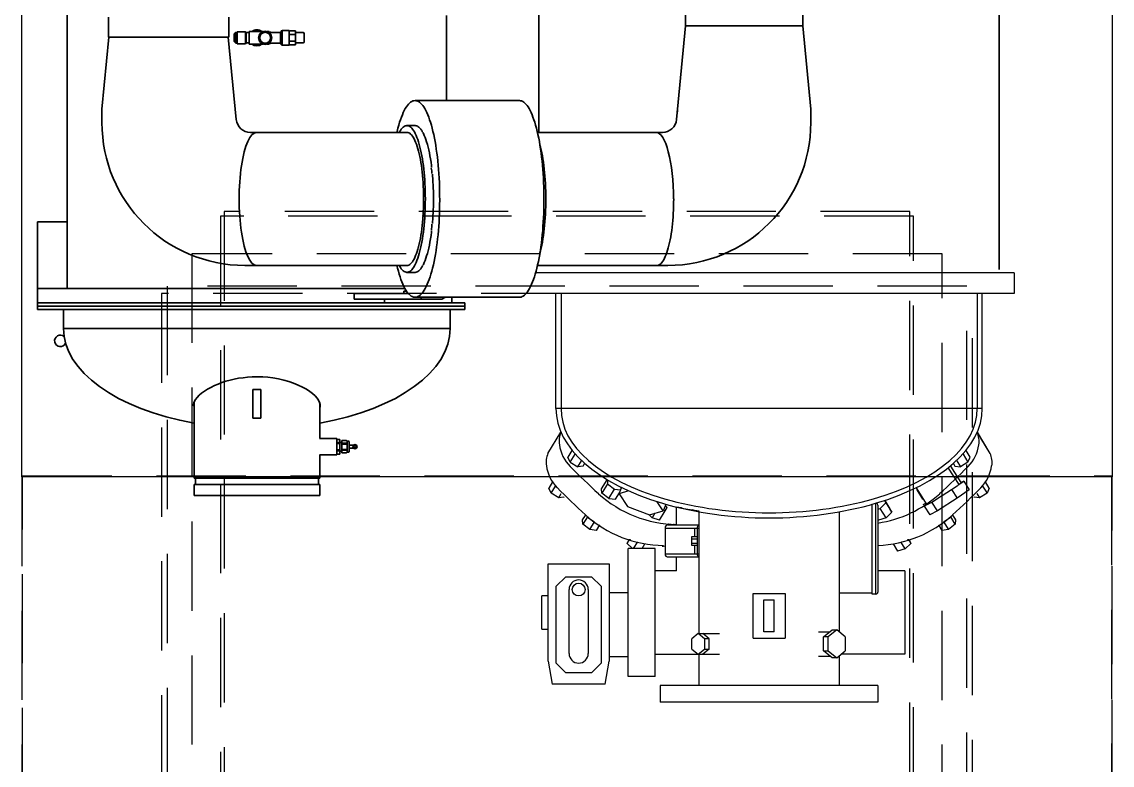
# Model space of a CAD drawing. Header units: millimetres. Extents: x -1040173 to 349982, y -145921 to 298175.
# Drawn here: x -562645.9 to -562580.6, y 250504.4 to 250549 of the extents above; entities that cross this region are included whole.
import ezdxf
from ezdxf.enums import TextEntityAlignment as Align

# ---------------------------------------------------------------- set-up
doc = ezdxf.new("R2010")
doc.units = ezdxf.units.MM
doc.header["$LTSCALE"] = 500
doc.header["$MEASUREMENT"] = 0
doc.linetypes.add('DASHED', pattern=[0.75, 0.5, -0.25])
doc.layers.get('0').update_dxf_attribs({"color": 255, "linetype": 'CONTINUOUS'})
doc.layers.add('H-EQUP-CHI', color=3, linetype='CONTINUOUS')
doc.layers.add('H-EQUP-DIMS', color=7, linetype='CONTINUOUS')
doc.styles.add('TH-STYLE1', font='Stfangso_0.ttf', dxfattribs={"width": 0.7})

# ---------------------------------------------------------------- blocks, each defined once
blk = doc.blocks.new('螺杆式冷水机组')
at = {"layer": 'H-EQUP-CHI'}
for p, q in [((-763, -1001.5), (-763, 3486.5)), ((763, 3486.5), (763, -1001.5)), ((763, -1001.5), (-763, -1001.5))]:
    blk.add_line(p, q, dxfattribs=at)
at = {"layer": 'H-EQUP-CHI', "linetype": 'Continuous', "lineweight": 35}
for p, q in [((-699.5, 591.9), (-699.5, -737.7)), ((-39.3, 174.7), (-39.3, -519.3)), ((604.8, -711.2), (604.8, 174.7)), ((166, -201.6), (166, -370)), ((329.9, -370), (329.9, -201.6)), ((-641.9, -385.9), (-641.9, -357.8)), ((-473.2, -357.8), (-473.2, -385.9)), ((-168.6, -355.4), (-168.6, -474.7)), ((-463.5, -379.1), (-465.8, -381.3)), ((-465.8, -381.3), (-465.8, -386.7)), ((-461.7, -379.1), (-463.5, -379.1)), ((-463.5, -379.1), (-463.5, -386.7)), ((-450.1, -378.3), (-461.7, -378.3)), ((-461.7, -378.3), (-461.7, -386.7)), ((-448.9, -379.5), (-450.1, -378.3)), ((-450.1, -378.3), (-450.1, -386.7)), ((-444.9, -379.5), (-448.9, -379.5)), ((-448.9, -379.5), (-448.9, -386.7)), ((-444.9, -377.9), (-444.9, -395.6)), ((-425.1, -377.9), (-444.9, -377.9)), ((-439.2, -377.8), (-428.9, -377.8)), ((-439.2, -377.9), (-439.2, -377.8)), ((-436.4, -377.8), (-434, -376.4)), ((-434, -376.4), (-431.6, -377.8)), ((-428.9, -377.8), (-428.8, -377.9)), ((-416.9, -377.9), (-419.7, -377.9)), ((-416.6, -379.7), (-416.9, -377.9)), ((-415.6, -379.5), (-416, -377.9)), ((-401.1, -379.1), (-415.6, -379.1)), ((-415.6, -380.5), (-415.6, -379.1)), ((-401.1, -394.4), (-401.1, -379.1)), ((-399.9, -379.9), (-401.1, -379.9)), ((-398.7, -377.1), (-399.9, -377.1)), ((-399.9, -396.4), (-399.9, -377.1)), ((-388.7, -376.3), (-398.7, -376.3)), ((-398.7, -376.4), (-398.7, -376.3)), ((-398.7, -376.6), (-398.7, -376.4)), ((-398.7, -376.4), (-398.7, -376.4)), ((-398.7, -377), (-398.7, -376.6)), ((-398.7, -376.6), (-398.7, -376.6)), ((-398.7, -377.5), (-398.7, -377)), ((-398.7, -377), (-398.7, -377)), ((-398.7, -377.5), (-398.7, -377.6)), ((-398.7, -378.2), (-398.7, -377.6)), ((-398.7, -378.2), (-398.7, -378.3)), ((-398.7, -379.1), (-398.7, -378.3)), ((-398.7, -379.1), (-398.7, -379.2)), ((-398.7, -380), (-398.7, -379.2)), ((-398.7, -380), (-398.7, -380.1)), ((-398.7, -381.1), (-398.7, -380.1)), ((-398.7, -381.1), (-398.7, -381.2)), ((-398.7, -382.2), (-398.7, -381.2)), ((-388.7, -376.3), (-388.7, -397.2)), ((-388, -377), (-388.3, -376.7)), ((-388, -377), (-379.8, -377)), ((-379.8, -377), (-379.8, -381.9)), ((-369.4, -379.5), (-379.8, -379.5)), ((-367.8, -381.1), (-367.8, -386.7)), ((166, -370), (153.4, -501.2)), ((329.9, -370), (166, -370)), ((341.1, -486.9), (329.9, -370)), ((-641, -385.9), (-650.8, -486.5)), ((-617.8, -385.9), (-641.9, -385.9)), ((-632, -385.9), (-641, -385.9)), ((-497.3, -385.9), (-617.8, -385.9)), ((-509.8, -385.9), (-605.3, -385.9)), ((-473.2, -385.9), (-497.3, -385.9)), ((-474.1, -385.9), (-483.1, -385.9)), ((-463, -501.2), (-474.1, -385.9)), ((-465.8, -386.7), (-465.8, -392.1)), ((-465.8, -392.1), (-463.5, -394.4)), ((-463.5, -386.7), (-463.5, -394.4)), ((-463.5, -394.4), (-461.7, -394.4)), ((-461.7, -386.7), (-461.7, -395.2)), ((-461.7, -395.2), (-450.1, -395.2)), ((-450.1, -386.7), (-450.1, -395.2)), ((-450.1, -395.2), (-448.9, -393.9)), ((-448.9, -386.7), (-448.9, -393.9)), ((-448.9, -393.9), (-444.9, -393.9)), ((-425.1, -395.6), (-444.9, -395.6)), ((-428.9, -395.6), (-439.2, -395.6)), ((-439.2, -395.6), (-439.2, -395.6)), ((-434, -397), (-436.4, -395.6)), ((-431.6, -395.6), (-434, -397)), ((-428.8, -395.6), (-428.9, -395.6)), ((-416.9, -395.6), (-419.7, -395.6)), ((-416.9, -395.6), (-416.6, -393.7)), ((-416, -395.6), (-415.6, -393.9)), ((-415.6, -394.4), (-415.6, -392.9)), ((-415.6, -394.4), (-401.1, -394.4)), ((-401.1, -393.6), (-399.9, -393.6)), ((-399.9, -396.4), (-398.7, -396.4)), ((-398.7, -382.2), (-398.7, -382.3)), ((-398.7, -383.4), (-398.7, -382.3)), ((-398.7, -383.4), (-398.7, -383.5)), ((-398.7, -384.7), (-398.7, -383.6)), ((-398.7, -384.7), (-398.7, -384.8)), ((-398.7, -386), (-398.7, -384.8)), ((-398.7, -386), (-398.7, -386)), ((-398.7, -387.3), (-398.7, -386.1)), ((-398.7, -387.3), (-398.7, -387.4)), ((-398.7, -387.4), (-398.7, -387.5)), ((-398.7, -388.6), (-398.7, -387.5)), ((-398.7, -388.5), (-398.7, -388.7)), ((-398.7, -388.7), (-398.7, -388.8)), ((-398.7, -389.9), (-398.7, -388.8)), ((-398.7, -389.9), (-398.7, -390)), ((-398.7, -391.1), (-398.7, -390)), ((-398.7, -391.1), (-398.7, -391.2)), ((-398.7, -392.2), (-398.7, -391.2)), ((-398.7, -392.2), (-398.7, -392.4)), ((-398.7, -393.3), (-398.7, -392.4)), ((-398.7, -393.3), (-398.7, -393.4)), ((-398.7, -394.3), (-398.7, -393.4)), ((-398.7, -394.3), (-398.7, -394.4)), ((-398.7, -395.1), (-398.7, -394.4)), ((-398.7, -395.1), (-398.7, -395.2)), ((-398.7, -395.8), (-398.7, -395.2)), ((-398.7, -395.8), (-398.7, -395.9)), ((-398.7, -396.4), (-398.7, -395.9)), ((-398.7, -396.4), (-398.7, -396.5)), ((-398.7, -396.8), (-398.7, -396.5)), ((-388.3, -396.8), (-388, -396.5)), ((-388, -381.9), (-379.8, -381.9)), ((-388, -391.6), (-379.8, -391.6)), ((-388, -396.5), (-379.8, -396.5)), ((-379.8, -381.9), (-379.8, -391.6)), ((-379.8, -391.6), (-379.8, -396.5)), ((-379.8, -393.9), (-369.4, -393.9)), ((-367.8, -386.7), (-367.8, -392.3)), ((-398.7, -396.8), (-398.7, -396.9)), ((-398.7, -397.1), (-398.7, -396.9)), ((-398.7, -397.2), (-398.7, -397.1)), ((-398.7, -397.1), (-398.7, -397.1)), ((-388.7, -397.2), (-398.7, -397.2)), ((-650.8, -486.5), (-650.8, -505.5)), ((-66.7, -474.7), (-212.6, -474.7)), ((154.6, -486.9), (154.6, -490.3)), ((341.2, -490.3), (341.2, -486.9)), ((341.2, -490.3), (341.2, -505.5)), ((-212.6, -509.6), (-224, -509.6)), ((-203.9, -515.5), (-204.2, -515.8)), ((-224, -519.3), (-443, -519.3)), ((133.5, -519.3), (-41.3, -519.3)), ((-741.2, -644.5), (-741.2, -767.4)), ((-699.5, -644.5), (-741.2, -644.5)), ((-450.8, -705.5), (-224, -705.5)), ((-224, -715.2), (-212.6, -715.2)), ((-204.2, -709), (-203.9, -709.3)), ((-41.3, -705.5), (141.2, -705.5)), ((-741.2, -737.7), (-226.9, -737.7)), ((-298, -744.9), (-298, -753)), ((-298, -744.9), (-222, -744.9)), ((-228.2, -741.7), (-228.2, -744.9)), ((-224.5, -741.7), (-228.2, -741.7)), ((-741.2, -757.8), (-142.9, -757.8)), ((-741.2, -762.6), (-142.9, -762.6)), ((-298, -753), (-204.1, -753)), ((-255.3, -753), (-255.3, -757.8)), ((-212.6, -750.1), (-66.7, -750.1)), ((-204.1, -750.1), (-204.1, -753)), ((-204.1, -753), (-175.1, -753)), ((-175.1, -753), (-170.2, -750.1)), ((-161.4, -750.1), (-161.4, -757.8)), ((-142.9, -767.4), (-142.9, -757.8)), ((-741.2, -767.4), (-142.9, -767.4)), ((-704.7, -793.9), (-704.7, -767.4)), ((-163.4, -793.9), (-163.4, -767.4)), ((-704.7, -793.9), (-163.4, -793.9)), ((-439.7, -919.2), (-439.7, -879.1)), ((-439.7, -879.1), (-428.4, -879.1)), ((-428.4, -919.2), (-428.4, -879.1)), ((-522, -897.6), (-522, -1003.4)), ((-346.1, -947.4), (-346.1, -897.6)), ((-439.7, -919.2), (-428.4, -919.2)), ((-322, -948.1), (-346.2, -948.1)), ((-322, -970.6), (-322, -948.1)), ((-318.1, -949.2), (-322, -949.2)), ((-318.1, -953.6), (-322, -953.6)), ((-318.1, -955), (-322, -955)), ((-318.1, -953.6), (-318.1, -949.2)), ((-318.1, -949.2), (-318, -949.3)), ((-318.1, -955), (-318.1, -953.6)), ((-318.1, -953.6), (-318, -953.7)), ((-318.1, -963.8), (-318.1, -955)), ((-318.1, -955), (-318, -955)), ((-318, -949.3), (-318, -953.7)), ((-317.8, -953.3), (-318, -953.2)), ((-318, -953.7), (-318, -955)), ((-318, -955), (-318, -963.7)), ((-315.2, -953.3), (-317.8, -953.3)), ((-317.8, -953.3), (-317.8, -965.4)), ((-308.4, -950.9), (-315.2, -950.9)), ((-315.2, -950.9), (-315.2, -954.6)), ((-308.4, -954.6), (-315.2, -954.6)), ((-315.2, -954.6), (-315.2, -955.7)), ((-308.4, -955.7), (-315.2, -955.7)), ((-315.2, -955.7), (-315.2, -963.1)), ((-307.5, -951.7), (-308.4, -950.9)), ((-308.4, -954.6), (-308.4, -955.7)), ((-305.9, -951.7), (-307.5, -951.7)), ((-307.5, -951.7), (-307.5, -952.8)), ((-307.5, -952.8), (-307.5, -959.4)), ((-307.5, -959.4), (-307.5, -966)), ((-304.7, -952.9), (-304.7, -965.8)), ((-298.7, -957.2), (-304.7, -957.2)), ((-346.2, -970.6), (-322, -970.6)), ((-346.1, -1003.4), (-346.1, -971.4)), ((-318.1, -963.8), (-322, -963.8)), ((-318.1, -965.2), (-322, -965.2)), ((-318.1, -969.6), (-322, -969.6)), ((-318, -963.7), (-318.1, -963.8)), ((-318.1, -965.2), (-318.1, -963.8)), ((-318, -965.1), (-318.1, -965.2)), ((-318.1, -969.6), (-318.1, -965.2)), ((-318, -969.4), (-318.1, -969.6)), ((-318, -963.7), (-318, -965.1)), ((-318, -965.1), (-318, -969.4)), ((-318, -965.6), (-317.8, -965.4)), ((-317.8, -965.4), (-315.2, -965.4)), ((-308.4, -963.1), (-315.2, -963.1)), ((-315.2, -963.1), (-315.2, -964.1)), ((-308.4, -964.1), (-315.2, -964.1)), ((-315.2, -964.1), (-315.2, -967.8)), ((-308.4, -967.8), (-315.2, -967.8)), ((-308.4, -963.1), (-308.4, -964.1)), ((-308.4, -967.8), (-307.5, -967)), ((-307.5, -966), (-307.5, -967)), ((-307.5, -967), (-305.9, -967)), ((-304.7, -961.5), (-298.7, -961.5)), ((-522, -1003.4), (-346.1, -1003.4)), ((-520.1, -1003.4), (-520.1, -1012.3)), ((-347.9, -1012.3), (-347.9, -1003.4)), ((-522, -1012.3), (-522, -1027.6)), ((-522, -1012.3), (-346.1, -1012.3)), ((-346.1, -1027.6), (-346.1, -1012.3)), ((-522, -1027.6), (-346.1, -1027.6))]:
    blk.add_line(p, q, dxfattribs=at)
at = {"layer": 'H-EQUP-CHI', "linetype": 'Continuous'}
for p, q in [((625.9, -716), (-44, -716)), ((625.9, -716), (625.9, -744.7)), ((625.9, -744.7), (-57.1, -744.7)), ((-15.5, -905.9), (-15.5, -744.7)), ((-8.3, -744.7), (-8.3, -905.9)), ((573.9, -744.7), (573.9, -905.9)), ((581.1, -905.9), (581.1, -744.7)), ((581.1, -905.9), (-15.5, -905.9)), ((-26.7, -968.7), (-8.6, -939.1)), ((592.3, -968.7), (574.1, -939.1)), ((592.4, -968.7), (574.3, -939.1)), ((6.9, -964.6), (1.2, -973.8)), ((4.4, -981), (1.2, -973.8)), ((4.4, -981), (11.3, -969.8)), ((554.3, -969.8), (561.2, -981)), ((564.3, -973.8), (558.7, -964.6)), ((561.2, -981), (564.3, -973.8)), ((4.4, -981), (15.1, -987.4)), ((15.1, -987.4), (20.2, -979)), ((22.5, -986.5), (15.1, -987.4)), ((22.5, -986.5), (24.6, -983.1)), ((533.6, -989.3), (548.4, -1012.3)), ((551.8, -1009.7), (537, -986.6)), ((541, -983.1), (543, -986.5)), ((543, -986.5), (550.5, -987.4)), ((545.4, -979), (550.5, -987.4)), ((561.2, -981), (550.5, -987.4)), ((48.5, -1018.3), (56.1, -1005.9)), ((56.6, -1006.2), (56.9, -1011.3)), ((-20.1, -1008.6), (-25.5, -1017.3)), ((-22.3, -1024.5), (-25.5, -1017.3)), ((-22.3, -1024.5), (-16.2, -1014.6)), ((48.9, -1024.5), (48.5, -1018.3)), ((56.9, -1011.3), (48.9, -1024.5)), ((56.9, -1011.3), (66.6, -1018.7)), ((58.5, -1031.8), (66.6, -1018.7)), ((66.6, -1018.7), (75, -1019.8)), ((72.8, -1025.5), (76.2, -1016.8)), ((86.1, -1021.4), (72.8, -1025.5)), ((75.7, -1018), (75.7, -1016.5)), ((488.5, -1017.2), (503.5, -1040.7)), ((489.7, -1019.2), (489.7, -1019.9)), ((489.7, -1019.9), (490.2, -1019.8)), ((489.7, -1019.9), (497.7, -1033)), ((524.9, -1027.9), (538.3, -1019.3)), ((538.3, -1019.3), (546.1, -1014)), ((538.3, -1019.3), (546.1, -1031.4)), ((546.1, -1014), (546.8, -1013.5)), ((563, -1019.7), (546.1, -1031.4)), ((546.8, -1013.5), (547.5, -1013)), ((547.5, -1013), (555.3, -1007.6)), ((555.3, -1007.6), (551.7, -1009.5)), ((555.3, -1007.6), (563, -1019.7)), ((581.7, -1014.6), (587.8, -1024.5)), ((591, -1017.3), (585.7, -1008.6)), ((591, -1017.3), (587.8, -1024.5)), ((-11.6, -1030.9), (-22.3, -1024.5)), ((-11.6, -1030.9), (-8.1, -1025.1)), ((-4.2, -1030), (-11.6, -1030.9)), ((-4.2, -1030), (-3.8, -1029.5)), ((58.5, -1031.8), (48.9, -1024.5)), ((58.5, -1031.8), (67.8, -1033)), ((67.8, -1033), (73.5, -1023.8)), ((72.8, -1025.5), (84.6, -1043.1)), ((134.7, -1049), (126.3, -1036.6)), ((446.4, -1038), (444.7, -1034.8)), ((444.8, -1034.7), (452, -1046.5)), ((444.8, -1034.7), (444.9, -1034.7)), ((498.6, -1032.9), (497.7, -1033)), ((505.8, -1039.6), (510.7, -1036.9)), ((510.7, -1036.9), (524, -1028.4)), ((518.4, -1049), (510.7, -1036.9)), ((546.1, -1031.4), (518.4, -1049)), ((524, -1028.4), (524.9, -1027.9)), ((569.4, -1029.5), (569.7, -1030)), ((577.2, -1030.9), (569.7, -1030)), ((573.6, -1025.1), (577.2, -1030.9)), ((587.8, -1024.5), (577.2, -1030.9)), ((84.6, -1043.1), (115.6, -1054.8)), ((115.6, -1054.8), (134.7, -1049)), ((123, -1052.5), (119.1, -1059)), ((129.5, -1062.2), (137.6, -1049)), ((138.2, -1040.1), (134.7, -1049)), ((134.9, -1048.2), (137.6, -1049)), ((140.1, -1044.4), (137.5, -1041.8)), ((137.6, -1049), (140.1, -1044.4)), ((153.3, -1068.9), (153.3, -1044.1)), ((153.4, -1044.1), (153.3, -1044.1)), ((160.1, -1045.2), (153.4, -1044.1)), ((154.1, -1044.2), (154.1, -1044.2)), ((163.7, -1045.8), (163.7, -1045.8)), ((176.4, -1047.9), (176.3, -1047.9)), ((179.4, -1048.4), (179.4, -1048.4)), ((184.7, -1049.3), (184.7, -1221.2)), ((380.9, -1050.7), (380.9, -1218.7)), ((381.3, -1163.9), (381.3, -1050.6)), ((427, -1040.3), (426.7, -1040.3)), ((427, -1165.7), (427, -1040.2)), ((432.4, -1165.7), (432.4, -1038.7)), ((435.1, -1041.2), (435.1, -1163)), ((435.1, -1046.9), (438.4, -1045.9)), ((438.4, -1045.9), (446.4, -1038)), ((446.5, -1059), (438.4, -1045.9)), ((446.4, -1038), (454.5, -1051.1)), ((454.5, -1051.1), (446.5, -1059)), ((454.5, -1051.1), (452, -1046.5)), ((500, -1042.7), (505, -1040)), ((503.4, -1040.4), (500, -1042.7)), ((500, -1042.7), (507.8, -1054.8)), ((505, -1040), (505.4, -1039.8)), ((505.4, -1039.8), (505.8, -1039.6)), ((518.4, -1049), (507.8, -1054.8)), ((21.8, -1061.8), (25.7, -1055.5)), ((22.2, -1068), (21.8, -1061.8)), ((28.6, -1057.6), (22.2, -1068)), ((31.8, -1075.4), (22.2, -1068)), ((31.8, -1075.4), (38.5, -1064.4)), ((119.1, -1059), (114.3, -1054.3)), ((129.5, -1062.2), (119.1, -1059)), ((435.1, -1060.6), (436, -1062.2)), ((446.5, -1059), (436, -1062.2)), ((527, -1064.4), (533.7, -1075.4)), ((543.4, -1068), (533.7, -1075.4)), ((543.4, -1068), (537, -1057.6)), ((539.8, -1055.5), (543.7, -1061.8)), ((543.7, -1061.8), (543.4, -1068)), ((41.1, -1076.5), (31.8, -1075.4)), ((41.1, -1076.5), (45.8, -1068.9)), ((137.2, -1073.4), (184.7, -1073.4)), ((137.2, -1073.4), (137.2, -1109.3)), ((141.7, -1068.9), (184.7, -1068.9)), ((178.7, -1085.1), (178.7, -1073.4)), ((182, -1073.4), (182, -1109.3)), ((381.3, -1073.4), (380.9, -1073.4)), ((519.7, -1068.9), (524.4, -1076.5)), ((533.7, -1075.4), (524.4, -1076.5)), ((84.4, -1094.7), (87.7, -1089.2)), ((84.4, -1094.7), (86.9, -1090)), ((91.9, -1102.1), (84.4, -1094.7)), ((86.9, -1090), (87.4, -1089.1)), ((98.5, -1092.6), (92.7, -1102.1)), ((105.1, -1102.1), (109.1, -1095.5)), ((174.8, -1085.1), (182, -1085.1)), ((174.8, -1097.5), (174.8, -1085.1)), ((174.8, -1088.2), (182, -1088.2)), ((174.8, -1094.4), (182, -1094.4)), ((182, -1097.5), (174.8, -1097.5)), ((178.7, -1109.3), (178.7, -1097.5)), ((456.4, -1095.5), (462.7, -1105.7)), ((473.2, -1102.5), (467.1, -1092.6)), ((481.2, -1094.7), (473.2, -1102.5)), ((477.8, -1089.2), (481.2, -1094.7)), ((478.1, -1089.1), (478.7, -1090)), ((478.7, -1090), (481.2, -1094.7)), ((123.3, -1102.1), (85.7, -1102.1)), ((85.7, -1281.2), (85.7, -1102.1)), ((123.3, -1281.2), (123.3, -1102.1)), ((137.2, -1109.3), (184.7, -1109.3)), ((141.7, -1113.7), (184.7, -1113.7)), ((153.3, -1133.4), (153.3, -1113.7)), ((381.3, -1109.3), (380.9, -1109.3)), ((381.3, -1113.7), (380.9, -1113.7)), ((473.2, -1102.5), (462.7, -1105.7)), ((-26.3, -1123.6), (58.8, -1123.6)), ((-26.3, -1259.7), (-26.3, -1123.6)), ((58.8, -1123.6), (58.8, -1259.7)), ((-1.6, -1141.5), (-15.1, -1154.9)), ((-1.6, -1141.5), (34.2, -1141.5)), ((47.6, -1154.9), (34.2, -1141.5)), ((153.3, -1133.4), (123.3, -1133.4)), ((472.7, -1133.4), (435.1, -1133.4)), ((472.7, -1133.4), (472.7, -1249.9)), ((-15.1, -1262.4), (-15.1, -1154.9)), ((2.9, -1249), (2.9, -1159.4)), ((29.7, -1159.4), (29.7, -1249)), ((47.6, -1154.9), (47.6, -1262.4)), ((-26.3, -1168.4), (-35.2, -1168.4)), ((-35.2, -1215), (-35.2, -1168.4)), ((85.7, -1163.9), (58.8, -1163.9)), ((260.4, -1164.8), (305.2, -1164.8)), ((260.4, -1227.5), (260.4, -1164.8)), ((275.6, -1173.7), (289.9, -1173.7)), ((275.6, -1218.5), (275.6, -1173.7)), ((289.9, -1218.5), (289.9, -1173.7)), ((305.2, -1164.8), (305.2, -1227.5)), ((381.3, -1163.9), (427, -1163.9)), ((432.4, -1165.7), (427, -1165.7)), ((-35.2, -1215), (-26.3, -1215)), ((289.9, -1218.5), (275.6, -1218.5)), ((352.1, -1218.5), (367.9, -1218.5)), ((359.1, -1225.7), (371.1, -1215.9)), ((377.5, -1215.9), (365.4, -1225.7)), ((371.1, -1215.9), (377.5, -1215.9)), ((389.5, -1225.7), (377.5, -1215.9)), ((183.7, -1221.2), (174.9, -1228.4)), ((174.9, -1242.7), (174.9, -1228.4)), ((192.4, -1228.4), (183.7, -1221.2)), ((183.7, -1221.2), (213.4, -1221.2)), ((198.8, -1228.4), (190, -1221.2)), ((198.8, -1228.4), (192.4, -1228.4)), ((192.4, -1228.4), (192.4, -1242.7)), ((198.8, -1242.7), (198.8, -1228.4)), ((260.4, -1227.5), (305.2, -1227.5)), ((365.4, -1225.7), (359.1, -1225.7)), ((359.1, -1245.4), (359.1, -1225.7)), ((365.4, -1245.4), (365.4, -1225.7)), ((389.5, -1225.7), (389.5, -1245.4)), ((123.3, -1249.9), (213.4, -1249.9)), ((174.9, -1242.7), (183.7, -1249.9)), ((183.7, -1249.9), (192.4, -1242.7)), ((184.7, -1249.9), (184.7, -1293.8)), ((198.8, -1242.7), (190, -1249.9)), ((192.4, -1242.7), (198.8, -1242.7)), ((359.1, -1245.4), (365.4, -1245.4)), ((371.1, -1255.2), (359.1, -1245.4)), ((365.4, -1245.4), (377.5, -1255.2)), ((377.5, -1255.2), (389.5, -1245.4)), ((472.7, -1249.9), (384, -1249.9)), ((-26.3, -1259.7), (-20.6, -1292)), ((-15.1, -1262.4), (-1.6, -1275.9)), ((34.2, -1275.9), (47.6, -1262.4)), ((53.2, -1292), (58.8, -1259.7)), ((85.7, -1253.5), (58.8, -1253.5)), ((352.1, -1252.6), (367.9, -1252.6)), ((377.5, -1255.2), (371.1, -1255.2)), ((380.9, -1252.4), (380.9, -1293.8)), ((34.2, -1275.9), (-1.6, -1275.9)), ((123.3, -1281.2), (85.7, -1281.2)), ((53.2, -1292), (-20.6, -1292)), ((435.1, -1293.8), (130.5, -1293.8)), ((130.5, -1293.8), (130.5, -1317.1)), ((435.1, -1293.8), (435.1, -1317.1)), ((435.1, -1317.1), (130.5, -1317.1))]:
    blk.add_line(p, q, dxfattribs=at)
at = {"layer": 'H-EQUP-CHI', "linetype": 'Continuous', "lineweight": 35, "flags": 128}
for points in [[(-212.6, -474.7), (-211.1, -474.8), (-209.5, -475.2), (-208, -475.9), (-206.4, -476.9), (-204.9, -478.2), (-203.4, -479.7), (-201.9, -481.5), (-200.4, -483.6), (-199, -485.9), (-197.6, -488.5), (-196.2, -491.4), (-194.8, -494.5), (-193.5, -497.8), (-192.2, -501.4), (-191, -505.1), (-189.8, -509.2), (-188.7, -513.4), (-187.6, -517.8), (-186.5, -522.4), (-185.5, -527.2), (-184.6, -532.2), (-183.7, -537.3), (-182.9, -542.6), (-182.1, -548.1), (-181.4, -553.6), (-180.8, -559.3), (-180.2, -565.1), (-179.7, -571), (-179.3, -577), (-178.9, -583.1), (-178.6, -589.2), (-178.4, -595.3), (-178.3, -601.5), (-178.2, -607.7), (-178.1, -614), (-178.2, -620.2), (-178.3, -626.4), (-178.5, -632.6), (-178.8, -638.7), (-179.1, -644.8), (-179.5, -650.8), (-180, -656.7), (-180.5, -662.6), (-181.1, -668.3), (-181.8, -673.9), (-182.5, -679.4), (-183.3, -684.8), (-184.1, -690), (-185.1, -695.1), (-186, -700), (-187, -704.7), (-188.1, -709.2), (-189.2, -713.5), (-190.4, -717.7), (-191.6, -721.6), (-192.9, -725.2), (-194.2, -728.7), (-195.5, -731.9), (-196.9, -734.9), (-198.3, -737.6), (-199.7, -740.1), (-201.2, -742.3), (-202.6, -744.2), (-204.1, -745.9), (-205.7, -747.3), (-207.2, -748.4), (-208.7, -749.2), (-210.3, -749.8), (-211.8, -750.1), (-213.4, -750.1), (-215, -749.8), (-216.5, -749.2), (-218.1, -748.4), (-219.6, -747.3), (-221.1, -745.9), (-222.6, -744.2), (-224.1, -742.3), (-225.5, -740.1), (-227, -737.6), (-228.4, -734.9), (-229.8, -731.9), (-231.1, -728.7), (-232.4, -725.2), (-233.6, -721.6), (-234.9, -717.7), (-236, -713.5), (-237.1, -709.2), (-238, -705.5)], [(-238, -519.3), (-237.7, -517.8), (-236.6, -513.4), (-235.4, -509.2), (-234.3, -505.1), (-233, -501.4), (-231.7, -497.8), (-230.4, -494.5), (-229.1, -491.4), (-227.7, -488.5), (-226.3, -485.9), (-224.8, -483.6), (-223.4, -481.5), (-221.9, -479.7), (-220.4, -478.2), (-218.8, -476.9), (-217.3, -475.9), (-215.7, -475.2), (-214.2, -474.8), (-212.6, -474.7)], [(-66.7, -474.7), (-65.1, -474.8), (-63.6, -475.2), (-62, -475.9), (-60.5, -476.9), (-58.9, -478.2), (-57.4, -479.7), (-55.9, -481.5), (-54.5, -483.6), (-53, -485.9), (-51.6, -488.5), (-50.2, -491.4), (-48.9, -494.5), (-47.6, -497.8), (-46.3, -501.4), (-45, -505.1), (-43.9, -509.2), (-42.7, -513.4), (-41.6, -517.8), (-40.6, -522.4), (-39.6, -527.2), (-38.6, -532.2), (-37.8, -537.3), (-36.9, -542.6), (-36.2, -548.1), (-35.5, -553.6), (-34.9, -559.3), (-34.3, -565.1), (-33.8, -571), (-33.4, -577), (-33, -583.1), (-32.7, -589.2), (-32.5, -595.3), (-32.3, -601.5), (-32.2, -607.7), (-32.2, -614), (-32.2, -620.2), (-32.4, -626.4), (-32.6, -632.6), (-32.8, -638.7), (-33.2, -644.8), (-33.6, -650.8), (-34, -656.7), (-34.6, -662.6), (-35.2, -668.3), (-35.8, -673.9), (-36.6, -679.4), (-37.3, -684.8), (-38.2, -690), (-39.1, -695.1), (-40.1, -700), (-41.1, -704.7), (-42.2, -709.2), (-43.3, -713.5), (-44.4, -717.7), (-45.7, -721.6), (-46.9, -725.2), (-48.2, -728.7), (-49.5, -731.9), (-50.9, -734.9), (-52.3, -737.6), (-53.7, -740.1), (-55.2, -742.3), (-56.7, -744.2), (-58.2, -745.9), (-59.7, -747.3), (-61.2, -748.4), (-62.8, -749.2), (-64.3, -749.8), (-65.9, -750.1), (-66.7, -750.1)], [(-224, -509.6), (-222.6, -509.8), (-221.3, -510.2), (-220, -510.9), (-218.6, -511.9), (-217.3, -513.1), (-216, -514.7), (-214.8, -516.4), (-213.5, -518.5), (-212.3, -520.8), (-211.1, -523.4), (-210, -526.2), (-208.9, -529.3), (-207.8, -532.5), (-206.8, -536), (-205.8, -539.7), (-204.9, -543.6), (-204, -547.7), (-203.2, -552), (-202.4, -556.4), (-201.7, -561), (-201, -565.7), (-200.5, -570.6), (-200, -575.6), (-199.5, -580.6), (-199.1, -585.8), (-198.8, -591), (-198.6, -596.3), (-198.4, -601.7), (-198.3, -607), (-198.2, -612.4), (-198.3, -617.8), (-198.4, -623.1), (-198.6, -628.5), (-198.8, -633.8), (-199.1, -639), (-199.5, -644.2), (-200, -649.2), (-200.5, -654.2), (-201, -659.1), (-201.7, -663.8), (-202.4, -668.4), (-203.2, -672.8), (-204, -677.1), (-204.9, -681.2), (-205.8, -685.1), (-206.8, -688.8), (-207.8, -692.3), (-208.9, -695.5), (-210, -698.6), (-211.1, -701.4), (-212.3, -704), (-213.5, -706.3), (-214.8, -708.3), (-216, -710.1), (-217.3, -711.7), (-218.6, -712.9), (-220, -713.9), (-221.3, -714.6), (-222.6, -715), (-224, -715.2), (-225.3, -715), (-226.7, -714.6), (-228, -713.9), (-229.3, -712.9), (-230.6, -711.7), (-231.9, -710.1), (-233.2, -708.3), (-234.4, -706.3), (-234.9, -705.5)], [(-234.9, -519.3), (-234.4, -518.5), (-233.2, -516.4), (-231.9, -514.7), (-230.6, -513.1), (-229.3, -511.9), (-228, -510.9), (-226.7, -510.2), (-225.3, -509.8), (-224, -509.6)], [(-212.6, -509.6), (-211.3, -509.8), (-209.9, -510.2), (-208.6, -510.9), (-207.3, -511.9), (-206, -513.1), (-204.7, -514.7), (-204, -515.6)], [(-202.4, -519.1), (-202.5, -518.2), (-202.8, -517.2), (-203.1, -516.5), (-203.4, -516), (-203.8, -515.8), (-204.2, -515.8), (-204.4, -516)], [(-224, -519.3), (-222.7, -519.4), (-221.4, -519.8), (-220.1, -520.5), (-218.9, -521.5), (-217.6, -522.8), (-216.4, -524.3), (-215.2, -526.1), (-214, -528.2), (-212.9, -530.5), (-211.8, -533.1), (-210.7, -535.9), (-209.7, -538.9), (-208.7, -542.2), (-207.7, -545.6), (-206.8, -549.3), (-206, -553.2), (-205.2, -557.2), (-204.5, -561.5), (-203.8, -565.8), (-203.2, -570.3), (-202.6, -575), (-202.1, -579.7), (-201.7, -584.6), (-201.4, -589.5), (-201.1, -594.5), (-200.9, -599.6), (-200.7, -604.7), (-200.7, -609.8), (-200.7, -615), (-200.7, -620.1), (-200.9, -625.2), (-201.1, -630.2), (-201.4, -635.3), (-201.7, -640.2), (-202.1, -645.1), (-202.6, -649.8), (-203.2, -654.4), (-203.8, -659), (-204.5, -663.3), (-205.2, -667.6), (-206, -671.6), (-206.8, -675.5), (-207.7, -679.2), (-208.7, -682.6), (-209.7, -685.9), (-210.7, -688.9), (-211.8, -691.7), (-212.9, -694.3), (-214, -696.6), (-215.2, -698.7), (-216.4, -700.5), (-217.6, -702), (-218.9, -703.3), (-220.1, -704.3), (-221.4, -705), (-222.7, -705.4), (-224, -705.5), (-224, -705.5)], [(-201.6, -519.5), (-200.9, -520.8), (-199.8, -523.4), (-198.6, -526.2), (-197.5, -529.3), (-196.4, -532.5), (-195.4, -536), (-194.4, -539.7), (-193.5, -543.6), (-192.6, -547.7), (-191.8, -552), (-191, -556.4), (-190.3, -561), (-189.7, -565.7), (-189.4, -568.4)], [(-37.8, -537.1), (-37.1, -539.7), (-36.2, -543.6), (-35.3, -547.7), (-34.5, -552), (-33.7, -556.4), (-33, -561), (-32.4, -565.7), (-31.8, -570.6), (-31.3, -575.6), (-30.8, -580.6), (-30.5, -585.8), (-30.2, -591), (-29.9, -596.3), (-29.7, -601.7), (-29.6, -607), (-29.6, -612.4), (-29.6, -617.8), (-29.7, -623.1), (-29.9, -628.5), (-30.2, -633.8), (-30.5, -639), (-30.8, -644.2), (-31.3, -649.2), (-31.8, -654.2), (-32.4, -659.1), (-33, -663.8), (-33.7, -668.4), (-34.5, -672.8), (-35.3, -677.1), (-36.2, -681.2), (-37.1, -685.1), (-37.8, -687.7)], [(149.3, -612.4), (149.2, -617.5), (149.1, -622.6), (148.9, -627.7), (148.7, -632.8), (148.4, -637.7), (148, -642.6), (147.5, -647.4), (147, -652.1), (146.5, -656.7), (145.8, -661.2), (145.1, -665.5), (144.3, -669.6), (143.5, -673.6), (142.7, -677.3), (141.7, -680.9), (140.8, -684.3), (139.8, -687.4), (138.7, -690.4), (137.6, -693.1), (136.5, -695.5), (135.3, -697.7), (134.1, -699.6), (132.9, -701.3), (131.7, -702.7), (130.4, -703.8), (129.1, -704.6), (127.9, -705.2), (126.6, -705.5), (125.9, -705.5)], [(-189.4, -656.4), (-189.7, -659.1), (-190.3, -663.8), (-191, -668.4), (-191.8, -672.8), (-192.6, -677.1), (-193.5, -681.2), (-194.4, -685.1), (-195.4, -688.8), (-196.4, -692.3), (-197.5, -695.5), (-198.6, -698.6), (-199.8, -701.4), (-200.9, -704), (-201.6, -705.3)], [(-204, -709.2), (-204.7, -710.1), (-206, -711.7), (-207.3, -712.9), (-208.6, -713.9), (-209.9, -714.6), (-211.3, -715), (-212.6, -715.2)], [(-204.4, -708.8), (-204, -709), (-203.7, -709), (-203.3, -708.6), (-203, -708), (-202.7, -707.1), (-202.4, -706.1), (-202.4, -705.7)], [(-346.1, -906.2), (-345.9, -905.7), (-345.3, -903), (-345.4, -900.2), (-346.2, -897.3), (-347.6, -894.3), (-349.7, -891.2), (-352.5, -888.2), (-356, -885), (-360.1, -881.9), (-364.8, -879), (-370.1, -876.1), (-376.1, -873.2), (-382.7, -870.6), (-389.2, -868.3), (-396.2, -866.3), (-403.8, -864.5), (-411.7, -863.1), (-418.6, -862.2), (-425.7, -861.6), (-433.2, -861.4), (-440.6, -861.6), (-447, -862), (-453.2, -862.7), (-459.6, -863.6), (-465.7, -864.8), (-471.6, -866.2), (-477.3, -867.8), (-482.9, -869.7), (-488.1, -871.6), (-493.5, -873.9), (-498.5, -876.3), (-503.2, -878.9), (-507.4, -881.6), (-511.4, -884.5), (-514.8, -887.4), (-517.7, -890.5), (-520, -893.5), (-521.2, -895.7), (-522.1, -897.8), (-522.6, -899.9), (-522.8, -902), (-522.8, -902)]]:
    blk.add_lwpolyline(points, dxfattribs=at)
at = {"layer": 'H-EQUP-CHI', "color": 9, "linetype": 'DASHED', "ltscale": 0.5}
for points in [[(485, -3136.6), (485, -636.6), (-485, -636.6), (-485, -3136.6)], [(480, -3130), (480, -630), (-480, -630), (-480, -3130)], [(525, -4689.1), (525, -689.1), (-525, -689.1), (-525, -4689.1)], [(567.5, -3744.9), (567.5, -744.9), (-567.5, -744.9), (-567.5, -3744.9)], [(559.5, -3734.4), (559.5, -734.4), (-559.5, -734.4), (-559.5, -3734.4)], [(763, -5001.5), (763, -1001.5), (-763, -1001.5), (-763, -5001.5)], [(763, -5201.5), (763, -1001.5), (-763, -1001.5), (-763, -5201.5)], [(-762, -1000.2), (762, -1000.2), (762, -5200.2), (-762, -5200.2)]]:
    blk.add_lwpolyline(points, close=True, dxfattribs=at)
at = {"layer": 'H-EQUP-CHI', "linetype": 'Continuous', "lineweight": 35}
for centre, radius in [((-422.4, -386.7), 9.24), ((-422.4, -386.7), 7.63), ((-296.7, -959.4), 2.95), ((-296.7, -959.4), 1.81)]:
    blk.add_circle(centre, radius, dxfattribs=at)
at = {"layer": 'H-EQUP-CHI', "linetype": 'Continuous'}
blk.add_circle((16.3, -1159.4), 8.96, dxfattribs=at)
at = {"layer": 'H-EQUP-CHI', "linetype": 'Continuous', "lineweight": 35}
for centre, radius, start, end in [((-434, -386.7), 11.2, 90, 128.2132), ((-434, -386.7), 10.4, 90, 122.2042), ((-434, -386.7), 11.2, 51.7868, 90), ((-434, -386.7), 10.4, 57.7958, 90), ((-369.4, -381.1), 1.61, 0, 90), ((-434, -386.7), 11.2, 231.7868, 308.2132), ((-434, -386.7), 10.4, 237.7958, 302.2042), ((-369.4, -392.3), 1.61, 270, 0), ((-443, -499.3), 20, 185.5079, 270), ((133.5, -499.3), 20, 270, 354.4921), ((-450.8, -505.5), 200, 180, 270), ((141.2, -505.5), 200, 270, 0), ((-208.1, -575), 19.1, 354.2634, 17.5787), ((-583.4, -612.4), 396.5, 355.0021, 4.9979), ((-210.5, -649.5), 21.5, 343.721, 4.437), ((-709.1, -811.2), 8.03, 48.5467, 336.3317), ((-305.9, -952.9), 1.2, 0, 90), ((-305.9, -965.8), 1.2, 270, 0)]:
    blk.add_arc(centre, radius, start, end, dxfattribs=at)
at = {"layer": 'H-EQUP-CHI', "linetype": 'Continuous'}
for centre, radius, start, end in [((23.4, -951.9), 34.4, 158.1583, 187.8931), ((542.3, -951.9), 34.4, 352.1069, 21.8417), ((42.5, -949.3), 53.7, 187.8931, 224.8155), ((523.2, -949.3), 53.7, 315.1845, 352.1069), ((5.2, -981.5), 34.4, 158.1583, 187.8931), ((560.5, -981.5), 34.4, 352.1069, 21.8417), ((24.3, -978.9), 53.7, 187.8931, 224.8155), ((782.4, -214.1), 1096.7, 224.8155, 227.6908), ((-216.7, -214.1), 1096.7, 312.3092, 315.1845), ((541.1, -978.9), 53.7, 315.1845, 352.1069), ((764.2, -243.7), 1096.7, 224.8155, 227.6908), ((-198.5, -243.7), 1096.7, 312.3092, 315.1845), ((444.6, -865.4), 179.9, 304.9174, 305.2586), ((155, -903.4), 164.7, 227.6908, 269.4682), ((410.7, -903.4), 164.7, 278.5072, 312.3092), ((1020.9, 4077.9), 5194.9, 260.462, 260.7364), ((432.4, -1041.2), 2.69, 0, 80.7608), ((365.7, -813.4), 262.9, 300.3411, 301.2334), ((136.8, -933), 164.7, 227.6908, 269.4682), ((178.5, -848), 257.9, 234.3621, 237.116), ((153, -962.6), 105.6, 263.8802, 264.0307), ((151.6, -984), 84.1, 268.3268, 268.9736), ((151.6, -990.8), 77.3, 268.9392, 271.4302), ((428.9, -933), 164.7, 272.1551, 312.3092), ((386.5, -847), 259, 302.89, 305.6319), ((141.7, -1073.4), 4.48, 90, 180), ((186.5, -1073.4), 4.48, 113.6322, 180), ((156.9, -898.4), 203.1, 249.9592, 250.4597), ((133, -1025.1), 73.4, 270.1848, 273.3537), ((408.7, -898.3), 203.1, 289.5413, 290.0409), ((141.7, -1109.3), 4.48, 180, 270), ((186.5, -1109.3), 4.48, 180, 246.299), ((379.1, -1109.3), 4.48, 293.701, 300.6364), ((16.3, -1159.4), 13.4, 0, 180), ((371.8, -1102), 47.3, 281.127, 281.6983), ((432.4, -1163), 2.69, 270, 0), ((16.3, -1249), 13.4, 180, 0)]:
    blk.add_arc(centre, radius, start, end, dxfattribs=at)
at = {"layer": 'H-EQUP-CHI', "linetype": 'Continuous', "lineweight": 35}
for centre, major_axis, ratio, start_param, end_param in [((-434.6, -612.4), (0, 93.1), 0.259837, 0, 3.141593), ((125.9, -612.4), (-0.9, 93.1), 0.250356, 4.709861, 6.280658), ((-210.5, -741.7), (0, 25.4), 0.57735, 1.530633, 1.570796), ((-210.5, -736.9), (0, 25.4), 0.57735, 1.731996, 1.761769), ((-434, -793.9), (-270.6, 0), 0.517412, 0, 1.239832), ((-434, -793.9), (-270.6, 0), 0.517412, 1.901762, 3.141593)]:
    blk.add_ellipse(centre, major_axis=major_axis, ratio=ratio, start_param=start_param, end_param=end_param, dxfattribs=at)
at = {"layer": 'H-EQUP-CHI', "linetype": 'Continuous'}
for centre, major_axis, ratio, start_param, end_param in [((282.8, -905.9), (-298.3, 0), 0.513514, 0, 3.141593), ((282.8, -906.9), (-291.1, 0), 0.498098, 6.276266, 9.431697)]:
    blk.add_ellipse(centre, major_axis=major_axis, ratio=ratio, start_param=start_param, end_param=end_param, dxfattribs=at)
at = {"layer": 'H-EQUP-DIMS', "style": 'TH-STYLE1', "width": 0.73491}
blk.add_attdef('设备符号', text='', height=250, dxfattribs=at).set_placement((-1156.7, 8555.7), (-768.3, 8555.7), align=Align.FIT)
at = {"layer": 'H-EQUP-DIMS', "style": 'TH-STYLE1', "width": 0.55}
blk.add_attdef('楼层-编号', text='', height=250, dxfattribs=at).set_placement((-964.4, 8545.2), align=Align.TOP_CENTER)

msp = doc.modelspace()

# ---------------------------------------------------------------- block references
at = {"xscale": 0.04280316589318105, "yscale": 0.04280316589318105, "zscale": 0.04280316589318105}
msp.add_blockref('螺杆式冷水机组', (-562613.289, 250564.585), dxfattribs=at)

doc.saveas('drawing.dxf')
